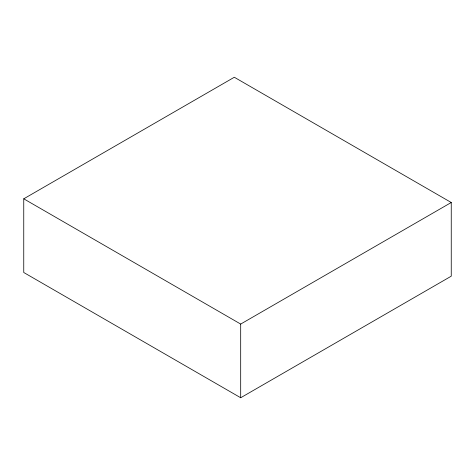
<?xml version="1.0" encoding="UTF-8"?>
<svg xmlns="http://www.w3.org/2000/svg" width="475" height="475" viewBox="0 0 475 475"><rect width="100%" height="100%" fill="white"/><g stroke="black" fill="none" stroke-linecap="round" stroke-linejoin="round"><path stroke-width="0.71" d="M23.75 198.817L234.312 77.253L451.25 202.504L451.25 276.183L240.688 397.747L23.75 272.496L23.75 198.817L240.688 324.069L451.25 202.504M240.688 324.069L240.688 397.747"/></g></svg>
